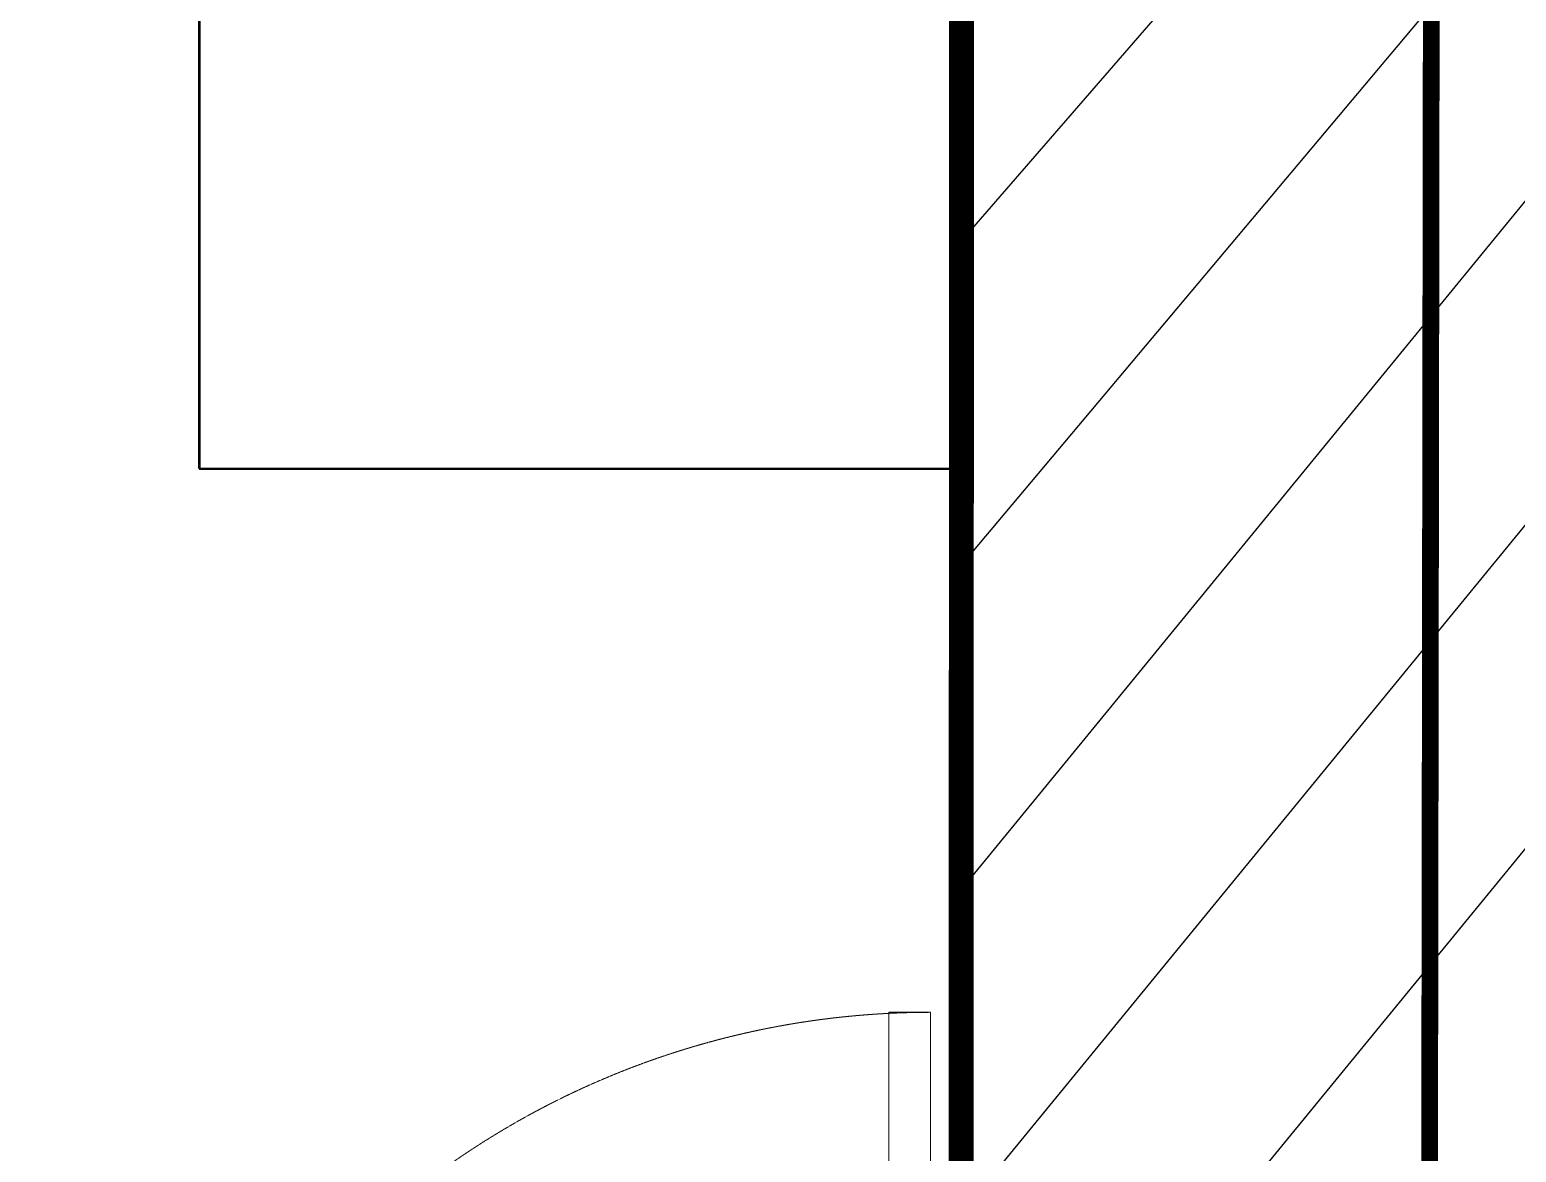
# Model space of a CAD drawing. Header units: centimetres. Extents: x -6122352 to 4157695, y -1694241 to 1947892.
# Drawn here: x 149227 to 151004, y -187342 to -186000 of the extents above; entities that cross this region are included whole.
import ezdxf
from ezdxf.xclip import XClip

# ---------------------------------------------------------------- set-up
doc = ezdxf.new("R2010")
doc.units = ezdxf.units.CM
doc.header["$MEASUREMENT"] = 0
doc.header["$XCLIPFRAME"] = 2
for name, pattern in [('23585-XR-AR-END-GROUND FLOOR$0$XR-END-GROUND FLOOR PLAN$0$HIDDEN2', [0.1875, 0.125, -0.0625]), ('DASHED2', [0.375, 0.25, -0.125]), ('XR-AR-END-SETTING OUT PLAN$0$23261-XR-AR-SI-GF$0$HIDDEN', [0.375, 0.25, -0.125]), ('XR-AR-END-SETTING OUT PLAN$0$23585-XR-AR-END-GROUND FLOOR$0$XR-END-GROUND FLOOR PLAN$0$HIDDEN2', [0.1875, 0.125, -0.0625])]:
    doc.linetypes.add(name, pattern=pattern)
for name, color, linetype in [('23585-XR-AR-BOUNDARY WALLS AND SETBACKS$0$setback', 7, 'XR-AR-END-SETTING OUT PLAN$0$23261-XR-AR-SI-GF$0$HIDDEN'), ('@MI-REF LAYER', 7, 'Continuous'), ('B_TH_6', 7, 'Continuous')]:
    doc.layers.add(name, color=color, linetype=linetype)
for name, color, linetype, lineweight in [('23585-XR-AR-END-GROUND FLOOR$0$A-LOVR-PLAN', 251, 'Continuous', 9), ('@ Foundations', 4, 'DASHED2', 50), ('A-ANNO-TEXT', 3, 'Continuous', 25), ('XR-AR-END-SETTING OUT PLAN$0$23585-XR-AR-END-GROUND FLOOR$0$A-GLAZ-SILL', 8, 'Continuous', 5), ('XR-AR-END-SETTING OUT PLAN$0$23585-XR-AR-END-GROUND FLOOR$0$A-GLAZ-WNDO', 232, 'Continuous', 9), ('XR-AR-END-SETTING OUT PLAN$0$23585-XR-AR-END-GROUND FLOOR$0$A-LOVR-PLAN', 111, 'Continuous', 9), ('XR-AR-END-SETTING OUT PLAN$0$23585-XR-AR-END-GROUND FLOOR$0$A-WALL', 7, 'Continuous', 30)]:
    doc.layers.add(name, color=color, linetype=linetype, lineweight=lineweight)

# ---------------------------------------------------------------- blocks, each defined once
blk = doc.blocks.new('23585-XR-AR-BOUNDARY WALLS AND SETBACKS')
at = {"layer": '23585-XR-AR-BOUNDARY WALLS AND SETBACKS$0$setback', "ltscale": 40, "const_width": 0.05}
blk.add_lwpolyline([(496671.3588816111, 2768910.086935761), (496656.9816435174, 2768923.260532122), (496652.8267570555, 2768918.72615671), (496648.7733982169, 2768914.302401632), (496644.7199982171, 2768909.878601632), (496640.6668023882, 2768905.455006183), (496636.6133982163, 2768901.031201632), (496632.5599982173, 2768896.607401631), (496628.5063484076, 2768892.183547273), (496624.3500695526, 2768887.647603805), (496638.7270828215, 2768874.473577055), (496642.8835524818, 2768879.009850921), (496646.9369508895, 2768883.433649182), (496650.9905757942, 2768887.857476362), (496655.0439508896, 2768892.281249183), (496659.0973737101, 2768896.704874088), (496663.1507508897, 2768901.128649183), (496667.20415089, 2768905.552449183), (496671.3588816111, 2768910.086935761)], dxfattribs=at)
blk = doc.blocks.new('A$C9d9485f6')
at = {"layer": 'A-ANNO-TEXT', "rotation": 312.4881850805905}
blk.add_blockref('23585-XR-AR-BOUNDARY WALLS AND SETBACKS', (-2377088.534775567, -1504219.252137818), dxfattribs=at)
blk = doc.blocks.new('XR-AR-END-SETTING OUT PLAN$0$23585-XR-AR-END-GROUND FLOOR$0$XR-END-GROUND FLOOR PLAN$0$A$C69996ABC')
at = {"layer": 'XR-AR-END-SETTING OUT PLAN$0$23585-XR-AR-END-GROUND FLOOR$0$A-GLAZ-SILL'}
blk.add_line((0.2499999770720933, 0.9999993968456202), (0.249999977072207, 0.0999993968456252), dxfattribs=at)
at = {"layer": 'XR-AR-END-SETTING OUT PLAN$0$23585-XR-AR-END-GROUND FLOOR$0$A-GLAZ-WNDO'}
for p, q in [((-2.292778056300904e-08, 0.9999993968456202), (-2.292778056300904e-08, 0.9499993968456231)), ((0.2499999770720933, 0.9999993968456202), (-2.292778056300904e-08, 0.9999993968456202)), ((0.1499999770722127, 0.9499993968456231), (0.1499999770722127, 0.9999993968456202)), ((0.1499999770722109, 0.999999396845622), (0.1499999770722127, 0.09999939684562342)), ((-2.292778056300904e-08, 0.9499993968456231), (0.1499999770722127, 0.9499993968456231)), ((-2.292778056300904e-08, 0.9499993968456231), (-2.292778056300904e-08, 0.1499993968456224)), ((0.1499999770722127, 0.1499993968456224), (-2.292778056300904e-08, 0.1499993968456224)), ((-2.292787470992153e-08, 0.09999939684561099), (-2.292787470992153e-08, 0.1499993968456099)), ((0.1499999770722127, 0.0999993968456252), (0.1499999770722127, 0.1499993968456224)), ((0.249999977072207, 0.0999993968456252), (-2.292778056300904e-08, 0.0999993968456252))]:
    blk.add_line(p, q, dxfattribs=at)
blk.add_lwpolyline([(-2.292779299750691e-08, 0.9499993968456231), (-2.292779299750691e-08, 0.1499993968456224), (0.04999997707220416, 0.1499993968456224), (0.04999997707220416, 0.9499993968456231)], close=True, dxfattribs=at)
blk.add_lwpolyline([(0.04999997707215442, 0.0999993968456181), (-2.292784451185526e-08, 0.0999993968456181)], dxfattribs=at)
blk = doc.blocks.new('XR-AR-END-SETTING OUT PLAN$0$23585-XR-AR-END-GROUND FLOOR$0$XR-END-GROUND FLOOR PLAN$0$A$C45491A9B')
blk.add_lwpolyline([(-50, 0), (0, 0), (0, 1000), (-50, 1000)], close=True)
at = {"color": 8, "linetype": 'XR-AR-END-SETTING OUT PLAN$0$23585-XR-AR-END-GROUND FLOOR$0$XR-END-GROUND FLOOR PLAN$0$HIDDEN2'}
blk.add_arc((0, -4.547473508864641e-13), 1000, 90, 180, dxfattribs=at)
blk = doc.blocks.new('23585-XR-AR-END-GROUND FLOOR$0$XR-END-GROUND FLOOR PLAN$0$A$C45491A9B')
blk.add_lwpolyline([(-50, 0), (0, 0), (0, 1000), (-50, 1000)], close=True)
at = {"color": 8, "linetype": '23585-XR-AR-END-GROUND FLOOR$0$XR-END-GROUND FLOOR PLAN$0$HIDDEN2'}
blk.add_arc((0, -4.547473508864641e-13), 1000, 90, 180, dxfattribs=at)
blk = doc.blocks.new('XR-AR-END-SETTING OUT PLAN')
at = {"layer": 'XR-AR-END-SETTING OUT PLAN$0$23585-XR-AR-END-GROUND FLOOR$0$A-WALL', "color": 8}
blk.add_lwpolyline([(3850.106042101979, 10500.01968860626), (5750.107330158353, 10500.00084400177), (5750.107415214181, 10250.00188541412), (4790.107357934117, 10249.9985537529), (4790.107358291745, 10149.99855566025), (4540.107357993722, 10149.99855566025), (4540.10735835135, 10249.9985537529), (3000.102095916867, 10249.99855327606), (3000.102079048753, 11999.99910259247), (3250.104392960668, 11999.99910163879), (3250.104392841458, 11100.02067995071), (3850.106042161584, 11100.02068090439), (3850.10604198277, 10499.99947547913)], dxfattribs=at)
at = {"color": 8, "xscale": 1000.000000000001, "yscale": 1000.000000000001, "zscale": 1000.000000000001}
blk.add_blockref('XR-AR-END-SETTING OUT PLAN$0$23585-XR-AR-END-GROUND FLOOR$0$XR-END-GROUND FLOOR PLAN$0$A$C69996ABC', (3000.101009145379, 11899.99970579147), dxfattribs=at)
at = {"layer": '23585-XR-AR-END-GROUND FLOOR$0$A-LOVR-PLAN'}
blk.add_blockref('23585-XR-AR-END-GROUND FLOOR$0$XR-END-GROUND FLOOR PLAN$0$A$C45491A9B', (2950.044147029549, 10600.00058481902), dxfattribs=at)
at = {"layer": 'XR-AR-END-SETTING OUT PLAN$0$23585-XR-AR-END-GROUND FLOOR$0$A-LOVR-PLAN', "color": 8}
blk.add_blockref('XR-AR-END-SETTING OUT PLAN$0$23585-XR-AR-END-GROUND FLOOR$0$XR-END-GROUND FLOOR PLAN$0$A$C45491A9B', (2950.100967720151, 10600.00058603287), dxfattribs=at)
blk = doc.blocks.new('END UNIT')
at = {"xscale": 0.001, "yscale": 0.001, "zscale": 0.001}
blk.add_blockref('XR-AR-END-SETTING OUT PLAN', (-9.150201729830158, 0), dxfattribs=at)
blk = doc.blocks.new('TH_6')
blk.add_blockref('END UNIT', (495802.3053798428, 2769163.996563952))
blk = doc.blocks.new('23585-XR-AR-MALDIVE-3$0$TH_6')
at = {"layer": 'B_TH_6', "xscale": 1.000019685734281, "yscale": 1.000019685734281, "zscale": 1.000019685734281}
blk.add_blockref('TH_6', (-9.760182827245444, -54.51303543616086), dxfattribs=at)
at = {"layer": '@ Foundations', "linetype": 'DASHED2', "ltscale": 25}
blk.add_lwpolyline([(495797.3301980728, 2769176.24685416), (495797.3301980728, 2769178.946854159), (495795.2301980727, 2769178.946854159), (495795.2301980727, 2769176.24685416)], close=True, dxfattribs=at)

msp = doc.modelspace()

# ---------------------------------------------------------------- block references
at = {"layer": '@MI-REF LAYER', "xscale": 1000, "yscale": 1000, "zscale": 1000}
msp.add_blockref('A$C9d9485f6', (-23958.95045533385, 48155.57226163784), dxfattribs=at)

# ---------------------------------------------------------------- next in the draw order: block references
at = {"layer": '@MI-REF LAYER'}
ref = msp.add_blockref('23585-XR-AR-MALDIVE-3$0$TH_6', (-496138576.6226714, -2769274498.800779), dxfattribs=dict(at, xscale=1000, yscale=1000, zscale=1000, rotation=359.9898040391973))
XClip(ref).set_block_clipping_path([(495847.3922300867, 2769163.9971941216), (495847.39543188945, 2769187.936311596), (495838.31676110416, 2769187.8964212337), (495832.31675830134, 2769187.8963837423), (495826.3167534692, 2769187.8963462515), (495820.31703141355, 2769187.8962964136), (495814.31702637416, 2769187.896258923), (495808.3170215406, 2769187.8962214305), (495802.31687913626, 2769187.896331399), (495793.3616038712, 2769187.9364081295), (495793.3508954707, 2769163.997079878)])

# ---------------------------------------------------------------- next in the draw order: wipeouts: each hides what was drawn before it
at = {"color": 10}
msp.add_wipeout([(198652.9756713558, -193283.0341741783), (198655.56038286825, -179009.48125989918), (192407.0320688614, -179008.3531483149), (192405.5177468357, -179309.00614102208), (156604.56268152504, -179302.67270204728), (156604.66468535212, -179001.99820904477), (150354.3761512051, -179001.05638164657), (150352.22660348756, -193274.43890615515), (198652.96948456284, -193283.03417292034)], dxfattribs=at).dxf.layer = '@MI-REF LAYER'

# ---------------------------------------------------------------- next in the draw order: hatches: boundary and pattern name
at = {"layer": '@MI-REF LAYER', "transparency": 33554508}
h = msp.add_hatch(dxfattribs=at)
h.set_pattern_fill('ANSI31', color=256, scale=1999.999998458916, angle=186.7223562192661)
h.set_pattern_definition([(231.7223562192661, (2377468138.012326, 1503811052.832294), (196.2545353839104, -154.8681931350905), [])])
h.paths.add_polyline_path([(198652.9704295214, -193283.0341727923), (198655.5603827885, -179009.481259977), (192405.4366738899, -179009.8144404655), (192405.5177432849, -179308.9928290312), (156604.3118226964, -179302.62190096), (156604.3653194829, -179001.9981077398), (150354.376177097, -179000.8859239218), (150352.2253604671, -193274.4389058782)])

# ---------------------------------------------------------------- next in the draw order: linework, layer by layer
at = {"layer": '@MI-REF LAYER', "color": 1, "const_width": 19.99999999999999}
msp.add_lwpolyline([(147390.6951412636, -198675.1118113395), (150890.906485839, -194313.6930907865), (150907.489940797, -182705.4855056385), (151849.4826586278, -182704.5455048759), (150907.489940797, -182705.4855056385), (150897.7299173033, -178538.3629245373), (147454.8449680422, -174814.7845686764)], dxfattribs=at)
at = {"layer": '@MI-REF LAYER', "const_width": 5.000000000000001}
msp.add_lwpolyline([(198652.9704295214, -193283.0341727923), (198655.5603827885, -179009.481259977), (192405.4366738899, -179009.8144404655), (192405.5177432849, -179308.9928290312), (156604.3118226964, -179302.62190096), (156604.3653194829, -179001.9981077398), (150354.376177097, -179000.8859239218), (150352.2253604671, -193274.4389058782)], close=True, dxfattribs=at)

doc.saveas('drawing.dxf')
